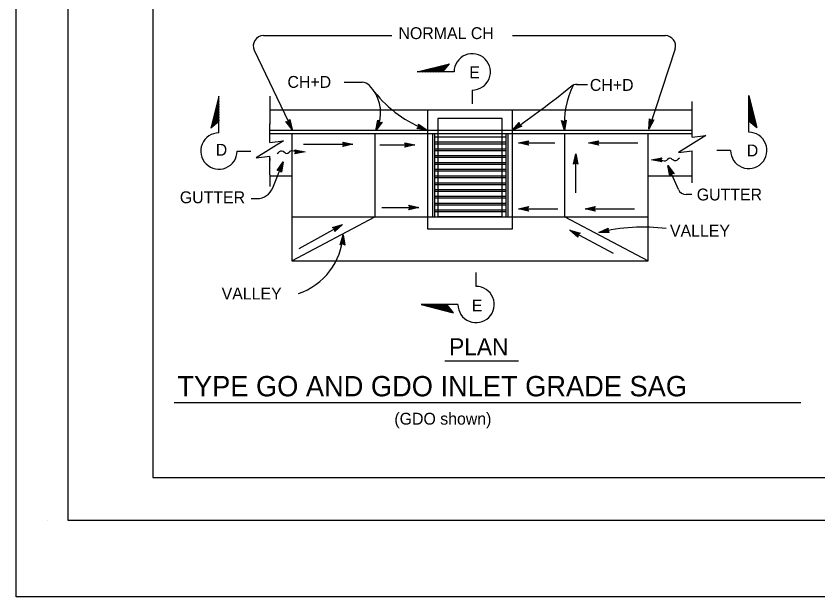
# Model space of a CAD drawing. Extents: x -894 to 866, y -476 to 714.
# Drawn here: x -894 to -421.2, y -476.4 to -133.7 of the extents above; entities that cross this region are included whole.
import ezdxf

# ---------------------------------------------------------------- set-up
doc = ezdxf.new("R2010")
doc.units = 0
for name, color, linetype in [('10 Sheet Format', 7, 'Continuous'), ('22 Misc Cnst Det', 7, 'Continuous'), ('56 Stage 3 Anno', 7, 'Continuous'), ('57 Undefined', 7, 'Continuous'), ('60 Nongeo Data', 7, 'Continuous')]:
    doc.layers.add(name, color=color, linetype=linetype)

msp = doc.modelspace()

# ---------------------------------------------------------------- linework, layer by layer
at = {"layer": '10 Sheet Format'}
for p, q in [((-863.4257, 668.9615), (-863.4257, -431.0407)), ((-813.4509, 643.9567), (-813.4509, -406.0408)), ((-813.4509, -406.0408), (-438.2424, -406.0408)), ((-438.7451, -406.0408), (199.0719, -406.0408)), ((-875.4157, -431.0506), (-875.4157, -431.0506)), ((-863.4257, -431.0407), (836.5777, -431.0407))]:
    msp.add_line(p, q, dxfattribs=at)
for points in [[(-894.0439, 713.5635), (865.9554, 713.5635), (865.9554, -476.436), (-894.0439, -476.436)], [(-863.4257, -431.0407), (836.5777, -431.0407), (836.5777, 668.9615), (-863.4257, 668.9615)]]:
    msp.add_lwpolyline(points, close=True, dxfattribs=at)
at = {"layer": '22 Misc Cnst Det'}
for p, q in [((-657.4717, -166.6904), (-638.5241, -161.8585)), ((-655.9155, -166.6904), (-638.9295, -162.3591)), ((-654.357, -166.6904), (-639.3348, -162.8597)), ((-652.7985, -166.6904), (-639.7406, -163.3607)), ((-651.2411, -166.6904), (-640.146, -163.8614)), ((-649.6826, -166.6904), (-640.5521, -164.3624)), ((-648.1233, -166.6904), (-640.9571, -164.863)), ((-646.5648, -166.6904), (-641.3632, -165.364)), ((-642.4376, -166.6904), (-638.5241, -161.8585)), ((-635.7667, -166.6904), (-657.4717, -166.6904)), ((-645.0067, -166.6904), (-641.7686, -165.8646)), ((-643.4482, -166.6904), (-642.1743, -166.3656)), ((-625.0515, -177.406), (-625.0515, -185.557)), ((-774.4151, -180.9643), (-779.2469, -199.9119)), ((-774.4151, -182.5227), (-778.7459, -199.5061)), ((-774.4151, -184.079), (-778.2457, -199.1011)), ((-774.4151, -202.6693), (-774.4151, -180.9643)), ((-462.026, -180.589), (-457.1941, -199.5366)), ((-462.026, -202.294), (-462.026, -180.589)), ((-462.026, -182.1452), (-457.6947, -199.1312)), ((-462.026, -183.7037), (-458.1953, -198.7259)), ((-774.4151, -185.6375), (-777.7447, -198.6954)), ((-774.4151, -187.1949), (-777.2441, -198.29)), ((-774.4151, -188.7534), (-776.7431, -197.8839)), ((-462.026, -185.2622), (-458.6963, -198.3201)), ((-462.026, -186.8196), (-459.197, -197.9147)), ((-462.026, -188.3781), (-459.698, -197.5086)), ((-774.4151, -190.3126), (-776.2425, -197.4789)), ((-774.4151, -191.8711), (-775.7415, -197.0727)), ((-774.4151, -193.4293), (-775.2408, -196.6674)), ((-462.026, -189.9374), (-460.1986, -197.1036)), ((-462.026, -191.4959), (-460.6996, -196.6975)), ((-462.026, -193.054), (-461.2002, -196.2921)), ((-774.4151, -195.9984), (-779.2469, -199.9119)), ((-774.4151, -194.9877), (-774.7398, -196.2616)), ((-462.026, -194.6125), (-461.7012, -195.8864)), ((-462.026, -195.6231), (-457.1941, -199.5366)), ((-763.6995, -213.3845), (-755.5485, -213.3845)), ((-472.7416, -213.0092), (-480.8926, -213.0092)), ((-622.8014, -293.2035), (-622.8014, -285.0525)), ((-655.2216, -303.9191), (-636.274, -308.7509)), ((-633.5166, -303.9191), (-655.2216, -303.9191)), ((-653.6632, -303.9191), (-636.6798, -308.2499)), ((-652.1069, -303.9191), (-637.0848, -307.7497)), ((-650.5484, -303.9191), (-637.4905, -307.2487)), ((-648.991, -303.9191), (-637.8959, -306.7481)), ((-647.4325, -303.9191), (-638.302, -306.2471)), ((-645.8733, -303.9191), (-638.707, -305.7465)), ((-644.3148, -303.9191), (-639.1132, -305.2455)), ((-642.7566, -303.9191), (-639.5185, -304.7448)), ((-641.1982, -303.9191), (-639.9243, -304.2438)), ((-640.1875, -303.9191), (-636.274, -308.7509))]:
    msp.add_line(p, q, dxfattribs=at)
for centre, start, end in [((-625.0513, -166.6903), 269.999467, 179.999964), ((-774.4148, -213.3841), 90.000036, 0.000533), ((-462.0259, -213.0092), 179.999467, 89.999964), ((-622.8017, -303.9188), 180.000036, 90.000533)]:
    msp.add_arc(centre, 10.7155, start, end, dxfattribs=at)
at = {"layer": '56 Stage 3 Anno'}
for p, q in [((-748.2148, -145.2866), (-672.4067, -145.2866)), ((-601.2356, -145.2866), (-511.2168, -145.2866)), ((-753.6321, -153.8661), (-731.2947, -200.7751)), ((-505.5102, -153.1401), (-520.8802, -200.466)), ((-700.5472, -172.7944), (-689.9779, -172.7944)), ((-563.5183, -174.0511), (-557.0274, -174.0511)), ((-731.2947, -200.7751), (-735.0617, -195.9192)), ((-735.0617, -195.9192), (-733.5172, -196.0739)), ((-735.0613, -195.9192), (-735.0613, -195.9192)), ((-731.8924, -199.5192), (-734.6365, -195.9778)), ((-732.4735, -198.2767), (-734.2471, -195.99)), ((-733.0628, -197.027), (-733.8219, -196.0487)), ((-733.5172, -196.0739), (-732.6479, -194.7782)), ((-733.34, -195.7983), (-733.0628, -197.027)), ((-733.1018, -195.4908), (-732.4735, -198.2767)), ((-732.8766, -195.1259), (-731.8837, -199.5274)), ((-732.6479, -194.7782), (-732.6479, -194.7782)), ((-732.6479, -194.7782), (-731.2947, -200.7751)), ((-681.9708, -201.2589), (-680.6822, -195.2495)), ((-678.2547, -196.3613), (-681.9708, -201.2589)), ((-678.6681, -196.4101), (-681.3956, -200.0046)), ((-681.3948, -199.9928), (-680.4531, -195.6129)), ((-680.8185, -198.7479), (-680.2118, -195.9184)), ((-679.0925, -196.4731), (-680.8185, -198.7479)), ((-680.6822, -195.2499), (-680.6822, -195.2499)), ((-680.6822, -195.2499), (-679.8059, -196.531)), ((-680.2425, -197.492), (-679.9826, -196.2818)), ((-679.4811, -196.4889), (-680.2425, -197.492)), ((-679.8059, -196.531), (-678.2547, -196.3613)), ((-678.2547, -196.3613), (-678.2547, -196.3613)), ((-656.5091, -199.1463), (-656.7748, -197.6085)), ((-656.7748, -197.6085), (-656.7748, -197.6085)), ((-656.7748, -197.6085), (-651.6563, -201.014)), ((-656.7004, -198.0184), (-652.9437, -200.5176)), ((-656.6114, -198.4381), (-654.2339, -200.0196)), ((-601.4572, -201.2522), (-597.4643, -196.5806)), ((-596.245, -198.5597), (-600.3548, -200.4227)), ((-600.3482, -200.4129), (-597.4356, -197.0089)), ((-599.2489, -199.592), (-597.3686, -197.3928)), ((-596.6482, -198.4133), (-599.2489, -199.592)), ((-598.1446, -198.7621), (-597.3403, -197.8211)), ((-596.9974, -198.242), (-598.1446, -198.7621)), ((-597.4643, -196.5806), (-597.3033, -198.1247)), ((-597.4643, -196.581), (-597.4643, -196.581)), ((-597.3033, -198.1247), (-595.858, -198.7137)), ((-570.636, -201.2093), (-572.3966, -195.3211)), ((-572.3966, -195.3215), (-571.012, -196.0231)), ((-572.3962, -195.3215), (-572.3962, -195.3215)), ((-570.7399, -199.8223), (-572.021, -195.5294)), ((-570.8336, -198.4538), (-571.6628, -195.6814)), ((-570.9325, -197.0759), (-571.2872, -195.8897)), ((-571.012, -196.0231), (-569.7336, -195.1282)), ((-570.7474, -195.8298), (-570.9325, -197.0759)), ((-570.4144, -195.629), (-570.8336, -198.4538)), ((-570.0726, -195.37), (-570.7352, -199.8333)), ((-569.7336, -195.1282), (-570.636, -201.2093)), ((-569.7336, -195.1282), (-569.7336, -195.1282)), ((-520.8802, -200.466), (-520.533, -194.3302)), ((-517.9633, -195.0546), (-520.8802, -200.466)), ((-520.533, -194.3302), (-520.533, -194.3302)), ((-520.533, -194.3302), (-519.4696, -195.4609)), ((-520.5062, -199.1263), (-520.2511, -194.6538)), ((-518.3645, -195.1664), (-520.5054, -199.1381)), ((-520.1286, -197.8074), (-519.9652, -194.9184)), ((-518.7739, -195.294), (-520.1286, -197.8074)), ((-519.753, -196.4782), (-519.683, -195.242)), ((-519.1554, -195.3696), (-519.753, -196.4782)), ((-519.4696, -195.4609), (-517.9633, -195.0546)), ((-517.9633, -195.0546), (-517.9633, -195.0546)), ((-731.2947, -200.7751), (-731.2947, -200.7751)), ((-681.9708, -201.2589), (-681.9708, -201.2589)), ((-657.7335, -200.1003), (-656.5091, -199.1463)), ((-651.6563, -201.014), (-657.7335, -200.1003)), ((-657.7335, -200.1003), (-657.7335, -200.1003)), ((-652.9555, -200.5176), (-657.3854, -199.8495)), ((-654.2339, -200.0196), (-657.0953, -199.5896)), ((-655.5228, -199.5227), (-656.7469, -199.3385)), ((-656.5713, -198.8247), (-655.5228, -199.5227)), ((-651.6563, -201.014), (-651.6563, -201.014)), ((-595.858, -198.7137), (-601.4572, -201.2522)), ((-601.4572, -201.2522), (-601.4572, -201.2522)), ((-595.858, -198.7137), (-595.858, -198.7137)), ((-570.636, -201.2093), (-570.636, -201.2093)), ((-520.8802, -200.466), (-520.8802, -200.466)), ((-597.8403, -208.6014), (-591.8399, -207.2715)), ((-596.4493, -208.5979), (-592.0749, -207.6306)), ((-595.0773, -208.6038), (-592.2521, -207.9774)), ((-591.8403, -207.2715), (-592.6403, -208.6014)), ((-591.8403, -207.2715), (-591.8403, -207.2715)), ((-556.536, -208.6014), (-550.536, -207.2715)), ((-555.1451, -208.5979), (-550.7707, -207.6306)), ((-553.7734, -208.6038), (-550.9483, -207.9774)), ((-550.536, -207.2715), (-551.336, -208.6014)), ((-550.536, -207.2715), (-550.536, -207.2715)), ((-724.5593, -209.4034), (-695.3862, -209.4034)), ((-695.3862, -209.4034), (-701.3865, -210.7337)), ((-700.5861, -209.4034), (-701.3861, -208.0636)), ((-701.3861, -208.0636), (-701.3861, -208.0636)), ((-701.3861, -208.0636), (-695.3862, -209.4034)), ((-701.3861, -210.7337), (-700.5861, -209.4034)), ((-701.3861, -210.7337), (-701.3861, -210.7337)), ((-701.1696, -208.4195), (-696.7661, -209.403)), ((-696.7771, -209.4069), (-701.1515, -210.3743)), ((-698.1491, -209.4014), (-700.9743, -210.0278)), ((-700.9361, -208.779), (-698.1491, -209.4014)), ((-700.7598, -209.1258), (-699.5306, -209.4003)), ((-699.5306, -209.4003), (-700.7393, -209.6684)), ((-695.3862, -209.4034), (-695.3862, -209.4034)), ((-679.646, -209.8046), (-658.8941, -209.8046)), ((-658.8941, -209.8046), (-664.8945, -211.1345)), ((-664.0941, -209.8046), (-664.8941, -208.4648)), ((-664.8941, -208.4648), (-664.8941, -208.4648)), ((-664.8941, -208.4648), (-658.8941, -209.8046)), ((-664.8941, -211.1345), (-664.0941, -209.8046)), ((-664.8941, -211.1345), (-664.8941, -211.1345)), ((-664.6776, -208.8203), (-660.274, -209.8038)), ((-660.2854, -209.8081), (-664.6594, -210.7754)), ((-661.6571, -209.8026), (-664.4823, -210.4286)), ((-664.4441, -209.1802), (-661.6571, -209.8026)), ((-664.2677, -209.5266), (-663.0386, -209.8014)), ((-663.0386, -209.8014), (-664.2472, -210.0691)), ((-658.8941, -209.8046), (-658.8941, -209.8046)), ((-597.8403, -208.6014), (-576.286, -208.6014)), ((-591.8403, -209.9416), (-597.8403, -208.6014)), ((-597.8403, -208.6014), (-597.8403, -208.6014)), ((-592.0568, -209.5857), (-596.4604, -208.6022)), ((-592.2903, -209.2262), (-595.0773, -208.6038)), ((-593.6958, -208.6046), (-592.4871, -208.3369)), ((-592.4667, -208.8794), (-593.6958, -208.6046)), ((-592.6403, -208.6014), (-591.8403, -209.9416)), ((-591.8403, -209.9416), (-591.8403, -209.9416)), ((-556.536, -208.6014), (-527.3629, -208.6014)), ((-550.536, -209.9416), (-556.536, -208.6014)), ((-556.536, -208.6014), (-556.536, -208.6014)), ((-550.7526, -209.5857), (-555.1561, -208.6022)), ((-550.9864, -209.2262), (-553.7734, -208.6038)), ((-552.392, -208.6046), (-551.1829, -208.3369)), ((-551.1624, -208.8794), (-552.392, -208.6046)), ((-551.336, -208.6014), (-550.536, -209.9416)), ((-550.536, -209.9416), (-550.536, -209.9416)), ((-565.4262, -221.0644), (-564.086, -215.0644)), ((-565.0703, -220.8479), (-564.0868, -216.4443)), ((-564.086, -238.0844), (-564.086, -215.0644)), ((-564.086, -215.0644), (-564.086, -215.0644)), ((-564.086, -215.0644), (-562.7561, -221.0644)), ((-564.0825, -216.4554), (-563.1152, -220.8298)), ((-742.6857, -235.0793), (-736.6278, -219.7491)), ((-740.079, -224.8368), (-736.6278, -219.7491)), ((-739.6683, -224.766), (-737.1353, -221.0321)), ((-737.1357, -221.0439), (-737.8435, -225.4675)), ((-736.6278, -219.7491), (-737.5959, -225.8179)), ((-736.6278, -219.7491), (-736.6278, -219.7491)), ((-564.086, -220.2644), (-565.4262, -221.0644)), ((-565.4262, -221.0644), (-565.4262, -221.0644)), ((-564.7108, -220.614), (-564.0884, -217.8274)), ((-564.364, -220.438), (-564.0892, -219.2085)), ((-564.0892, -219.2085), (-563.8215, -220.4176)), ((-564.0884, -217.8274), (-563.462, -220.6522)), ((-562.7561, -221.0644), (-564.086, -220.2644)), ((-562.7561, -221.0644), (-562.7561, -221.0644)), ((-503.544, -236.0671), (-509.7003, -221.9298)), ((-508.5334, -227.966), (-509.7003, -221.9298)), ((-509.7003, -221.9298), (-509.7003, -221.9298)), ((-509.7003, -221.9298), (-506.0854, -226.8998)), ((-738.5388, -224.5853), (-740.079, -224.8368)), ((-740.079, -224.8368), (-740.079, -224.8368)), ((-739.2483, -224.6809), (-737.6451, -222.3176)), ((-738.8609, -224.6443), (-738.1538, -223.6022)), ((-737.5955, -225.8179), (-738.5388, -224.5853)), ((-738.1538, -223.6022), (-738.3487, -224.8246)), ((-737.6451, -222.3176), (-738.101, -225.1754)), ((-737.5959, -225.8179), (-737.5959, -225.8179)), ((-508.2936, -227.6254), (-509.1499, -223.1951)), ((-509.142, -223.2038), (-506.5086, -226.8278)), ((-508.057, -227.2671), (-508.5991, -224.4636)), ((-508.5991, -224.4636), (-506.8972, -226.8038)), ((-507.6243, -226.6975), (-508.5334, -227.966)), ((-507.8098, -226.9671), (-508.0487, -225.7305)), ((-508.0487, -225.7305), (-507.3204, -226.7321)), ((-506.0854, -226.8998), (-507.6243, -226.6975)), ((-506.0854, -226.8998), (-506.0854, -226.8998)), ((-508.5334, -227.966), (-508.5334, -227.966)), ((-495.6007, -239.0707), (-498.9598, -239.0707)), ((-755.4888, -241.4041), (-751.986, -241.4041)), ((-661.6882, -246.6974), (-662.4882, -245.3577)), ((-662.4882, -245.3577), (-662.4882, -245.3577)), ((-662.4882, -245.3577), (-656.4882, -246.6974)), ((-662.2717, -245.7136), (-657.8681, -246.697)), ((-678.4433, -246.6974), (-656.4882, -246.6974)), ((-656.4882, -246.6974), (-662.4882, -248.0277)), ((-662.4882, -248.0277), (-661.6882, -246.6974)), ((-662.4882, -248.0273), (-662.4882, -248.0273)), ((-657.8791, -246.701), (-662.2531, -247.6683)), ((-659.2508, -246.6955), (-662.076, -247.3214)), ((-662.0378, -246.073), (-659.2508, -246.6955)), ((-661.8618, -246.4199), (-660.6323, -246.6943)), ((-660.6323, -246.6943), (-661.8409, -246.962)), ((-656.4882, -246.6974), (-656.4882, -246.6974)), ((-597.8403, -247.4994), (-591.8399, -246.1695)), ((-597.8403, -247.4994), (-574.6821, -247.4994)), ((-591.8403, -248.8395), (-597.8403, -247.4994)), ((-597.8403, -247.4994), (-597.8403, -247.4994)), ((-592.0568, -248.4836), (-596.4604, -247.5002)), ((-596.4493, -247.4962), (-592.0749, -246.5289)), ((-595.0773, -247.5018), (-592.2521, -246.8754)), ((-592.2903, -248.1242), (-595.0773, -247.5018)), ((-593.6958, -247.5029), (-592.4871, -247.2348)), ((-592.4667, -247.7773), (-593.6958, -247.5029)), ((-591.8403, -246.1695), (-592.6403, -247.4994)), ((-592.6403, -247.4994), (-591.8403, -248.8395)), ((-591.8403, -246.1695), (-591.8403, -246.1695)), ((-591.8403, -248.8395), (-591.8403, -248.8395)), ((-558.5412, -247.4994), (-552.5412, -246.1695)), ((-558.5412, -247.4994), (-529.368, -247.4994)), ((-552.5412, -248.8395), (-558.5412, -247.4994)), ((-558.5412, -247.4994), (-558.5412, -247.4994)), ((-552.7577, -248.4836), (-557.1612, -247.5002)), ((-557.1502, -247.4962), (-552.7758, -246.5289)), ((-555.7782, -247.5018), (-552.9534, -246.8754)), ((-552.9916, -248.1242), (-555.7782, -247.5018)), ((-554.3971, -247.5029), (-553.188, -247.2348)), ((-553.1675, -247.7773), (-554.3971, -247.5029)), ((-552.5412, -246.1695), (-553.3412, -247.4994)), ((-553.3412, -247.4994), (-552.5412, -248.8395)), ((-552.5412, -246.1695), (-552.5412, -246.1695)), ((-552.5412, -248.8395), (-552.5412, -248.8395)), ((-727.0392, -270.858), (-701.5243, -256.7147)), ((-707.4216, -258.4517), (-701.5243, -256.7147)), ((-706.0724, -259.2356), (-707.4216, -258.4517)), ((-707.4216, -258.4517), (-707.4216, -258.4517)), ((-707.0598, -258.658), (-702.7314, -257.3832)), ((-706.681, -258.8592), (-703.9416, -258.0525)), ((-706.3586, -259.0769), (-705.1503, -258.721)), ((-701.5243, -256.7147), (-706.1271, -260.7872)), ((-706.1271, -260.7868), (-706.0724, -259.2356)), ((-703.9416, -258.0525), (-706.109, -259.9698)), ((-702.7393, -257.3923), (-706.096, -260.3588)), ((-705.1503, -258.721), (-706.0779, -259.5415)), ((-701.5243, -256.7147), (-701.5243, -256.7147)), ((-550.4262, -261.4856), (-544.8876, -258.8226)), ((-549.0727, -261.1651), (-545.0341, -259.2261)), ((-547.7357, -260.858), (-545.1278, -259.6041)), ((-546.3904, -260.5439), (-545.2746, -260.0076)), ((-544.8876, -258.8226), (-545.3632, -260.3002)), ((-544.8876, -258.8226), (-544.8876, -258.8226)), ((-706.1271, -260.7868), (-706.1271, -260.7868)), ((-702.9109, -268.6647), (-701.135, -262.7789)), ((-702.5401, -268.4745), (-701.2365, -264.1549)), ((-701.2334, -264.1663), (-700.5889, -268.5997)), ((-701.135, -262.7789), (-701.135, -262.7789)), ((-701.135, -262.7789), (-700.248, -268.8604)), ((-544.2786, -261.4222), (-550.4262, -261.4856)), ((-550.4262, -261.4856), (-550.4262, -261.4856)), ((-544.5707, -261.1253), (-549.0825, -261.1718)), ((-544.8805, -260.8285), (-547.7357, -260.858)), ((-545.1309, -260.5309), (-546.3904, -260.5439)), ((-545.3632, -260.3002), (-544.2786, -261.4222)), ((-544.2786, -261.4222), (-544.2786, -261.4222)), ((-701.5157, -267.9647), (-702.9109, -268.6647)), ((-702.9109, -268.6647), (-702.9109, -268.6647)), ((-702.1645, -268.2679), (-701.3393, -265.534)), ((-701.8058, -268.1175), (-701.4417, -266.9116)), ((-700.248, -268.86), (-701.5157, -267.9647)), ((-701.4417, -266.9116), (-701.2629, -268.1368)), ((-701.3393, -265.534), (-700.922, -268.3974)), ((-700.248, -268.86), (-700.248, -268.86))]:
    msp.add_line(p, q, dxfattribs=at)
for centre, radius, start, end in [((-748.2148, -151.2867), 6, 90, 205.463097), ((-511.2167, -151.2867), 6, 342.007972, 90), ((-689.9777, -178.7943), 6, 43.718078, 90), ((-702.6784, -190.939), 23.5727, 343.914667, 43.718078), ((-520.3249, -197.0379), 50.4838, 153.553361, 184.739933), ((-563.2336, -180.0509), 6, 90, 129.188778), ((-626.9065, -134.377), 71.0846, 218.276736, 249.624458), ((-907.5265, 242.2627), 538.8728, 304.609497, 309.188778), ((-751.9859, -231.4042), 10, 270, 338.43775), ((-498.9597, -234.0707), 5, 203.532389, 270), ((-524.339, -365.8466), 107.5719, 82.686781, 104.034733), ((-740.5222, -260.2595), 39.4678, 289.260297, 356.340153)]:
    msp.add_arc(centre, radius, start, end, dxfattribs=at)
at = {"layer": '57 Undefined'}
for p, q in [((-641.2138, -337.1787), (-597.6971, -337.1787)), ((-431.3696, -361.9944), (-800.7615, -361.9944))]:
    msp.add_line(p, q, dxfattribs=at)
at = {"layer": '60 Nongeo Data'}
for p, q in [((-744.414, -180.9759), (-744.414, -197.6145)), ((-495.4145, -194.2692), (-495.4145, -184.1979)), ((-495.4145, -189.2475), (-744.414, -189.2475)), ((-651.4142, -189.2475), (-651.4142, -201.2503)), ((-601.4143, -201.2546), (-601.4143, -189.2475)), ((-744.414, -208.4266), (-744.414, -197.4267)), ((-607.4143, -194.2475), (-645.4142, -194.2475)), ((-645.4142, -194.2475), (-645.4142, -252.2797)), ((-607.4143, -252.1998), (-607.4143, -194.2475)), ((-495.4145, -205.2688), (-495.4145, -194.2688)), ((-495.4145, -201.2475), (-744.414, -201.2475)), ((-602.0419, -203.2475), (-744.414, -203.2475)), ((-731.414, -203.2475), (-731.414, -278.2474)), ((-651.4142, -201.2475), (-651.4142, -259.2474)), ((-648.4142, -203.2475), (-648.4142, -252.2454)), ((-647.4142, -203.2475), (-647.4142, -252.2454)), ((-605.1623, -203.2475), (-605.1623, -252.2454)), ((-604.1623, -203.2475), (-604.1623, -252.2454)), ((-495.4145, -203.2475), (-602.0419, -203.2475)), ((-601.4143, -259.2474), (-601.4143, -201.2475)), ((-570.4144, -252.2474), (-570.4144, -203.2475)), ((-521.4145, -278.2474), (-521.4145, -203.2475)), ((-682.4141, -203.3857), (-682.4141, -252.2474)), ((-605.1623, -205.2475), (-647.4142, -205.2475)), ((-729.6688, -212.6908), (-723.6487, -213.7857)), ((-728.8479, -213.8766), (-729.6688, -212.6908)), ((-605.1623, -208.2475), (-647.4142, -208.2475)), ((-605.1623, -209.2475), (-647.4142, -209.2475)), ((-605.1623, -212.2475), (-647.4142, -212.2475)), ((-744.414, -227.4266), (-744.414, -216.4266)), ((-723.6487, -213.7857), (-729.6266, -215.0904)), ((-729.6266, -215.0904), (-728.8479, -213.8766)), ((-729.6266, -215.0904), (-729.6266, -215.0904)), ((-729.4274, -213.0396), (-725.1778, -213.8124)), ((-725.1778, -213.8124), (-729.3841, -214.7302)), ((-729.1861, -213.3884), (-726.7074, -213.8392)), ((-726.7074, -213.8392), (-729.1609, -214.3743)), ((-728.9444, -213.7373), (-728.2365, -213.866)), ((-728.2365, -213.866), (-728.9184, -214.0148)), ((-728.8479, -213.8766), (-728.8479, -213.8766)), ((-723.6487, -213.7857), (-723.6487, -213.7857)), ((-605.1623, -213.2475), (-647.4142, -213.2475)), ((-605.1623, -216.2475), (-647.4142, -216.2475)), ((-605.1623, -217.2475), (-647.4142, -217.2475)), ((-519.3353, -218.6274), (-513.357, -217.3231)), ((-513.357, -217.3231), (-514.1357, -218.5368)), ((-513.357, -217.3231), (-513.357, -217.3231)), ((-495.4145, -224.2687), (-495.4145, -213.2687)), ((-744.414, -217.5849), (-744.414, -218.9656)), ((-605.1623, -220.2475), (-647.4142, -220.2475)), ((-605.1623, -221.2475), (-647.4142, -221.2475)), ((-513.3153, -219.7227), (-519.3353, -218.6274)), ((-519.3353, -218.6274), (-519.3353, -218.6274)), ((-517.8058, -218.6006), (-513.5999, -217.6829)), ((-513.5566, -219.3739), (-517.8058, -218.6006)), ((-516.2763, -218.5739), (-513.8231, -218.0388)), ((-513.7979, -219.025), (-516.2763, -218.5743)), ((-514.7471, -218.5475), (-514.0656, -218.3987)), ((-514.0393, -218.6762), (-514.7471, -218.5475)), ((-514.1361, -218.5368), (-514.1361, -218.5368)), ((-514.1357, -218.5368), (-513.3153, -219.7227)), ((-495.4145, -232.0837), (-495.4145, -221.5089)), ((-495.4078, -221.5239), (-495.4078, -218.8498)), ((-605.1623, -224.2475), (-647.4142, -224.2475)), ((-605.1623, -225.2475), (-647.4142, -225.2475)), ((-744.414, -227.4266), (-744.414, -234.3372)), ((-731.414, -228.2475), (-744.414, -228.2475)), ((-605.1623, -228.2475), (-647.4142, -228.2475)), ((-605.1623, -229.2475), (-647.4142, -229.2475)), ((-495.4145, -228.2475), (-521.4145, -228.2475)), ((-605.1623, -232.2475), (-647.4142, -232.2475)), ((-605.1623, -233.2474), (-647.4142, -233.2474)), ((-605.1623, -236.2474), (-647.4142, -236.2474)), ((-605.1623, -237.2474), (-647.4142, -237.2474)), ((-605.1623, -240.2474), (-647.4142, -240.2474)), ((-605.1623, -241.2474), (-647.4142, -241.2474)), ((-605.1623, -244.2474), (-647.4142, -244.2474)), ((-605.1623, -245.2474), (-647.4142, -245.2474)), ((-605.1623, -248.2474), (-647.4142, -248.2474)), ((-605.1623, -249.2474), (-647.4142, -249.2474)), ((-731.414, -252.2474), (-521.4145, -252.2474)), ((-731.414, -278.2474), (-682.4141, -252.2474)), ((-607.4143, -252.2474), (-645.4142, -252.2474)), ((-570.4144, -252.2474), (-521.4145, -278.2474)), ((-651.4142, -259.2474), (-601.4143, -259.2474)), ((-541.6825, -273.8139), (-567.4403, -260.119)), ((-562.7719, -264.1186), (-567.4403, -260.119)), ((-567.4403, -260.119), (-567.4403, -260.119)), ((-567.4403, -260.119), (-561.5183, -261.7612)), ((-562.7959, -263.7029), (-566.2222, -260.7671)), ((-566.2108, -260.7687), (-561.8943, -261.9683)), ((-562.8337, -263.2757), (-565.0022, -261.4179)), ((-565.0022, -261.4179), (-562.2136, -262.1911)), ((-562.8262, -262.8868), (-563.7829, -262.0671)), ((-563.7829, -262.0671), (-562.59, -262.3982)), ((-561.5183, -261.7612), (-562.849, -262.56)), ((-562.849, -262.56), (-562.7719, -264.1186)), ((-562.7719, -264.1186), (-562.7719, -264.1186)), ((-561.5183, -261.7612), (-561.5183, -261.7612)), ((-731.414, -278.2474), (-521.4145, -278.2474))]:
    msp.add_line(p, q, dxfattribs=at)
for points in [[(-744.414, -208.4266), (-736.414, -207.4266), (-752.414, -217.4266), (-744.414, -216.4266)], [(-495.4145, -205.2688), (-487.4145, -204.2688), (-503.4145, -214.2687), (-495.4145, -213.2687)]]:
    msp.add_lwpolyline(points, dxfattribs=at)
for points in [[(-740.0321, -214.8719), (-737.2605, -213.2231), (-734.4329, -214.7743), (-731.6613, -213.1254), (-728.8479, -213.8766)], [(-502.9515, -217.5416), (-505.7235, -219.19), (-508.5507, -217.6392), (-511.3223, -219.288), (-514.1361, -218.5368)]]:
    msp.add_spline(points, degree=3, dxfattribs=at)

# ---------------------------------------------------------------- texts
at = {"layer": '56 Stage 3 Anno'}
for s, p in [('E', (-626.8278, -170.4761)), ('D', (-776.2997, -216.141)), ('D', (-463.1955, -216.5277)), ('E', (-625.2957, -308.0205))]:
    msp.add_text(s, height=7, dxfattribs=at).set_placement(p)
at = {"layer": '57 Undefined'}
for s, height, p in [('NORMAL CH', 7, (-668.5429, -147.3523)), ('CH+D', 7, (-734.0105, -176.107)), ('CH+D', 7, (-555.7144, -177.8775)), ('GUTTER', 7, (-492.6922, -242.5329)), ('GUTTER', 7, (-797.4757, -244.1541)), ('VALLEY', 7, (-508.4787, -263.8667)), ('VALLEY', 7, (-772.8092, -300.9509)), ('PLAN', 10, (-638.6796, -333.8366)), ('TYPE GO AND GDO INLET GRADE SAG', 12, (-798.9312, -358.085)), ('(GDO shown)', 7, (-670.9795, -374.7834))]:
    msp.add_text(s, height=height, dxfattribs=at).set_placement(p)

doc.saveas('drawing.dxf')
